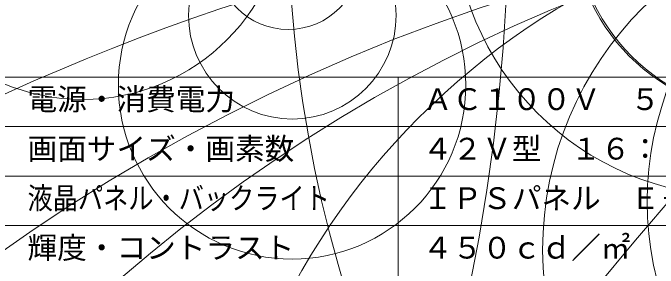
# Model space of a CAD drawing. Units: millimetres, scale not verified. Extents: x -1265 to 13998, y -6953 to 7009.
# Drawn here: x -61.5 to 3.8, y -35.8 to -10 of the extents above; entities that cross this region are included whole.
import ezdxf
from ezdxf.enums import TextEntityAlignment as Align

# ---------------------------------------------------------------- set-up
doc = ezdxf.new("R2010")
doc.units = ezdxf.units.MM
doc.header["$LTSCALE"] = 0.125
doc.layers.add('0-1_MOJI1', color=7, linetype='Continuous')
doc.layers.add('0-2_WAKU', color=1, linetype='Continuous', lineweight=18)
doc.layers.add('0-5_GAIKEI', color=1, linetype='Continuous', lineweight=18)
doc.styles.add('ＭＳ ゴシック', font='')
doc.styles.get('ＭＳ ゴシック').set_extended_font_data('MS Gothic')

msp = doc.modelspace()

# ---------------------------------------------------------------- linework, layer by layer
at = {"layer": '0-2_WAKU', "color": 4}
for p, q in [((-62.4907, -16.4967), (62.5093, -16.4967)), ((-22.4907, -56.4967), (-22.4907, -16.4967))]:
    msp.add_line(p, q, dxfattribs=at)
at = {"layer": '0-2_WAKU'}
for p, q in [((62.5093, -21.4967), (-62.4907, -21.4967)), ((62.5093, -26.4967), (-62.4907, -26.4967)), ((62.5093, -31.4967), (-62.4907, -31.4967))]:
    msp.add_line(p, q, dxfattribs=at)
at = {"layer": '0-5_GAIKEI'}
for centre, radius in [((-202.475, 1.1727), 191.1698), ((413.3462, -380.8357), 539.05), ((100.7341, 1.3622), 134.41), ((-57.6602, 25.9648), 94.1277), ((11.9949, 0.3157), 28.8832), ((-54.3982, 1.9001), 20.6665), ((15.2019, -0.2901), 19.9217), ((14.9537, -0.3159), 19.8834), ((-34.5285, -1227.1956), 1230.0679), ((35.1715, -233.2365), 236.0284), ((56.6998, -160.7499), 163.8926), ((34.6626, -29.0673), 31.9605), ((46.4163, -188.8637), 189.2671), ((26.7407, -33.9798), 34.6164)]:
    msp.add_circle(centre, radius, dxfattribs=at)
at = {"layer": '0-5_GAIKEI', "color": 7}
for centre, radius in [((-33.6142, -4.3766), 7.316), ((31.9183, -72.85), 73.9432), ((-33.2206, -17.3067), 17.5768), ((-33.1988, -10.2379), 10.5079)]:
    msp.add_circle(centre, radius, dxfattribs=at)

# ---------------------------------------------------------------- texts
at = {"layer": '0-1_MOJI1', "style": 'ＭＳ ゴシック'}
for s, p in [('電源・消費電力', (-59.9907, -20.4967)), ('ＡＣ１００Ｖ\u3000５０Ｈｚ／６０Ｈｚ\u3000１２５Ｗ', (-19.9907, -20.4967)), ('画面サイズ・画素数', (-59.9907, -25.4967)), ('４２Ｖ型\u3000１６：９\u3000１９２０×１０８０画素', (-19.9907, -25.4967)), ('ＩＰＳパネル\u3000Ｅ－ＬＥＤ', (-19.9907, -30.4967)), ('輝度・コントラスト', (-59.9907, -35.4967)), ('４５０ｃｄ／㎡\u3000１３００：１', (-19.9907, -35.4967))]:
    msp.add_text(s, height=2.199, dxfattribs=at).set_placement(p, align=Align.BOTTOM_LEFT)
at = {"layer": '0-1_MOJI1', "style": 'ＭＳ ゴシック', "width": 0.85}
msp.add_text('液晶パネル・バックライト', height=2.199, dxfattribs=at).set_placement((-59.9907, -30.4967), align=Align.BOTTOM_LEFT)

doc.saveas('drawing.dxf')
